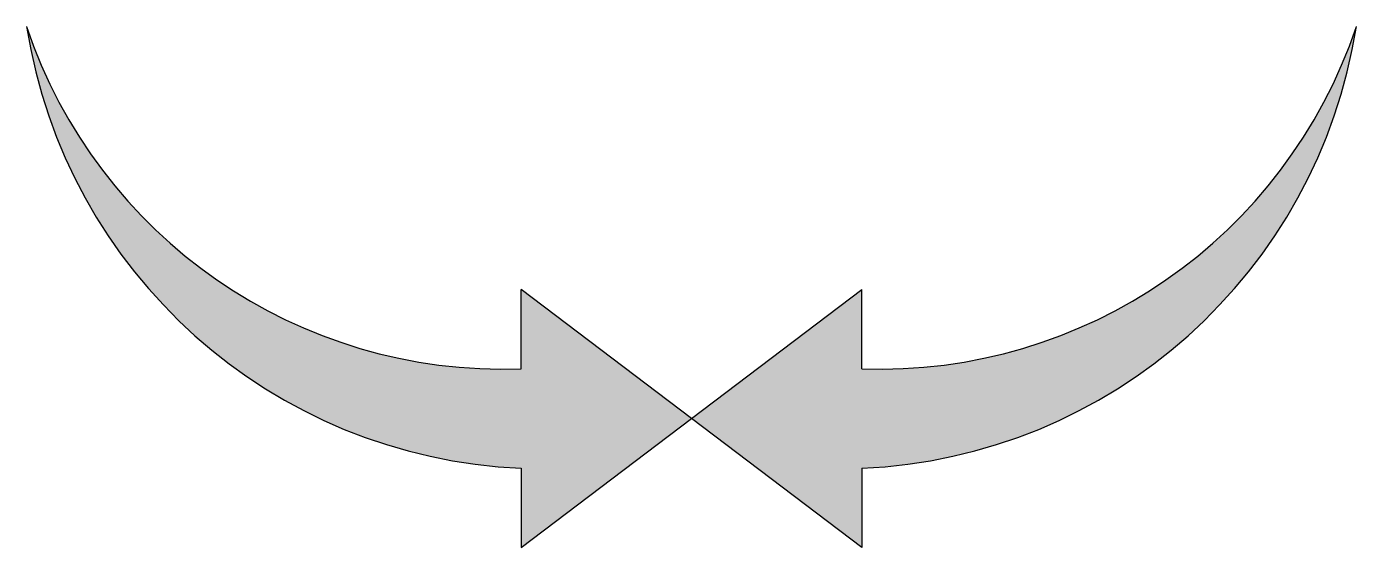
# Model space of a CAD drawing. Header units: millimetres. Extents: x 732789 to 742699, y 13616 to 18897.
# Drawn here: x 732823.18 to 732837.45, y 13616.44 to 13622.03 of the extents above; entities that cross this region are included whole.
import ezdxf

# ---------------------------------------------------------------- set-up
doc = ezdxf.new("R2010")
doc.units = ezdxf.units.MM

msp = doc.modelspace()

# ---------------------------------------------------------------- hatches: boundary and pattern name
at = {"true_color": 0x939598, "transparency": 33554643}
h = msp.add_hatch(color=252, dxfattribs=at)
h.dxf.hatch_style = 1
h.set_gradient(color1=(147, 149, 152), color2=(0, 0, 255), rotation=236)
h.paths.add_polyline_path([(732828.486, 13619.207), (732828.486, 13618.357, -0.332335), (732823.179, 13622.031, 0.357219), (732828.486, 13617.288), (732828.486, 13616.438), (732830.313, 13617.823)])
h = msp.add_hatch(color=252, dxfattribs=at)
h.dxf.hatch_style = 1
h.set_gradient(color1=(147, 149, 152), color2=(0, 0, 255), rotation=236)
h.paths.add_polyline_path([(732830.313, 13617.823), (732832.141, 13616.438), (732832.141, 13617.288, 0.357219), (732837.448, 13622.031, -0.332335), (732832.141, 13618.357), (732832.141, 13619.207)])

# ---------------------------------------------------------------- linework, layer by layer
for points in [[(732828.486, 13618.357), (732828.486, 13619.207)], [(732828.486, 13618.357), (732828.486, 13619.207)], [(732828.486, 13616.438), (732830.313, 13617.823), (732828.486, 13619.207)], [(732832.141, 13616.438), (732830.313, 13617.823), (732832.141, 13619.207)], [(732832.141, 13618.357), (732832.141, 13619.207)], [(732832.141, 13618.357), (732832.141, 13619.207)], [(732828.486, 13617.288), (732828.486, 13616.438)], [(732828.486, 13617.288), (732828.486, 13616.438)], [(732832.141, 13617.288), (732832.141, 13616.438)], [(732832.141, 13617.288), (732832.141, 13616.438)]]:
    msp.add_lwpolyline(points)
for centre, radius, start, end in [((732828.728, 13622.9), 5.617, 188.903, 267.5338), ((732828.29, 13623.745), 5.392, 198.5445, 272.0783), ((732831.899, 13622.9), 5.617, 272.4662, 351.097), ((732832.336, 13623.745), 5.392, 267.9217, 341.4555)]:
    msp.add_arc(centre, radius, start, end)

doc.saveas('drawing.dxf')
